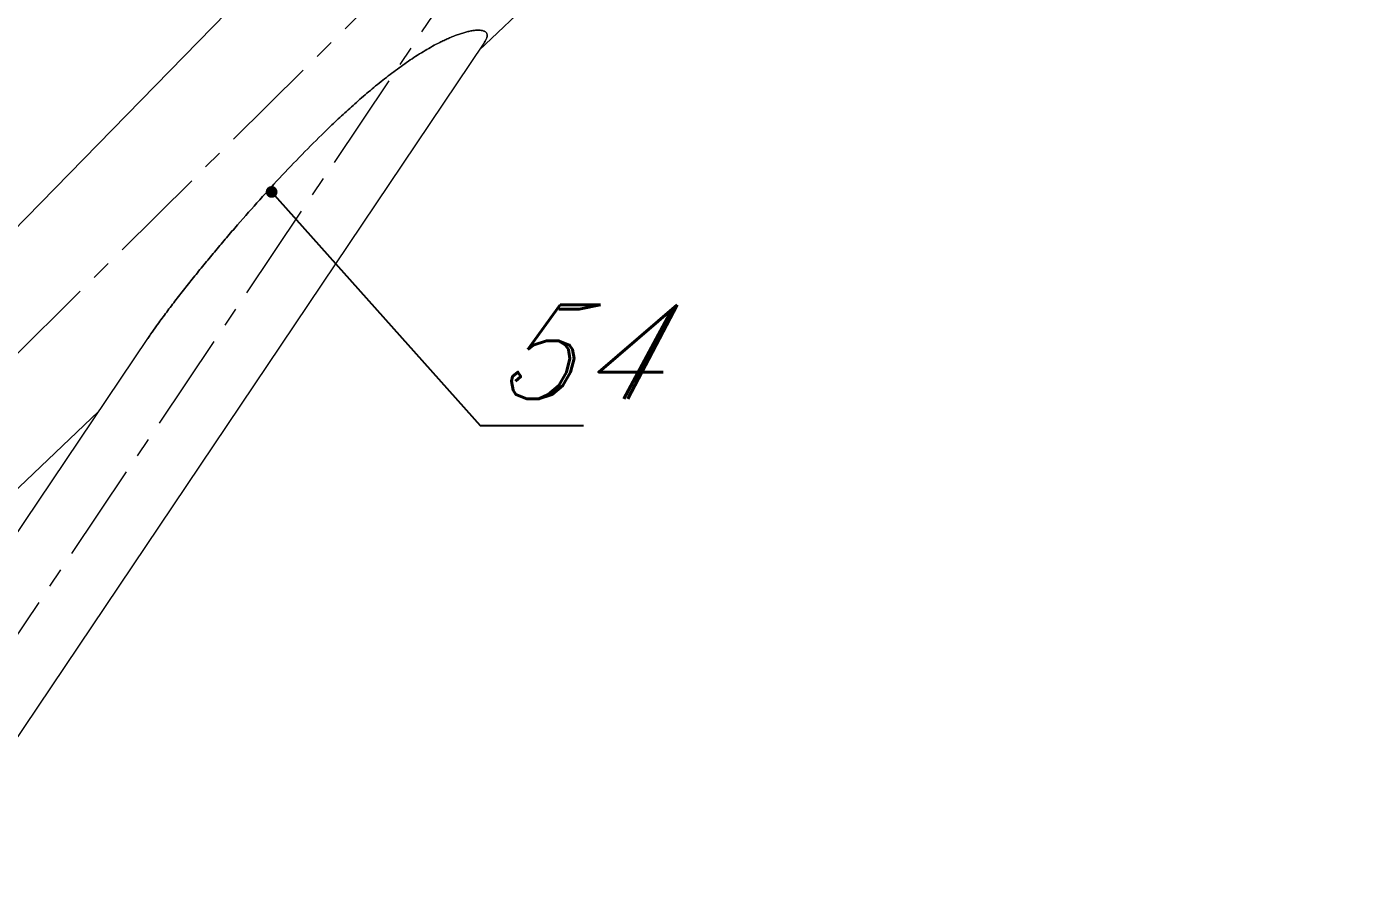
# Model space of a CAD drawing. Header units: inches. Extents: x -350577 to -266477, y -437959 to -377535.
# Drawn here: x -288864 to -284598, y -391039 to -388350 of the extents above; entities that cross this region are included whole.
import ezdxf

# ---------------------------------------------------------------- set-up
doc = ezdxf.new("R2010")
doc.units = ezdxf.units.IN
doc.header["$MEASUREMENT"] = 0
doc.linetypes.add('CENTER', pattern=[2, 1.25, -0.25, 0.25, -0.25])
doc.layers.add('CENTER       (itatec)', color=4, linetype='CENTER', lineweight=9)
doc.layers.add('ORGINAL (itatec)', color=3, linetype='Continuous', lineweight=9)
doc.styles.add('Geniso', font='geniso.shx', dxfattribs={"oblique": 15})
doc.dimstyles.new('scale 1b100', dxfattribs={"dimscale": 100, "dimtxt": 3, "dimasz": 2.5, "dimexe": 1, "dimexo": 1, "dimgap": 1, "dimtad": 1, "dimdec": 0, "dimzin": 0, "dimdsep": 46, "dimtxsty": 'Geniso', "dimcen": 0, "dimclrd": 1, "dimclre": 1, "dimclrt": 7, "dimadec": 0, "dimazin": 0, "dimtfac": 1, "dimtdec": 0, "dimtmove": 0, "dimatfit": 3, "dimfxl": 0.75, "dimtolj": 1, "dimtzin": 0, "dimarcsym": 0})

msp = doc.modelspace()

# ---------------------------------------------------------------- linework, layer by layer
at = {"layer": 'CENTER       (itatec)', "ltscale": 250}
for points in [[(-293131.3, -394810.7), (-293131.3, -393930.6, -0.22693), (-292822.1, -393284.3), (-286197.3, -386715.8, -0.121189), (-285574.7, -386386.5), (-279619.5, -384303, 0.093142), (-278642.9, -383740.8), (-275878.1, -381973.7)], [(-290797.6, -396580.6), (-290797.6, -395684, -0.075825), (-290730.9, -395247.2), (-289635.9, -391447.8, -0.071032), (-289556.9, -391272.2), (-287159.8, -387700.5)]]:
    msp.add_lwpolyline(points, format="xyb", dxfattribs=at)
at = {"layer": 'ORGINAL (itatec)', "extrusion": (1.66533e-16, 0.816497, 0.57735)}
for p, q in [((-289730.9, -389842.6), (-287397.9, -387453.8)), ((-287424.1, -388424.2), (-286916.6, -387942.2)), ((-289389.2, -391348.9), (-287408.9, -388401.5)), ((-289691.3, -391145.9), (-288479.4, -389342.1)), ((-289337.6, -390241.5), (-288635.8, -389575))]:
    msp.add_line(p, q, dxfattribs=at)
at = {"layer": 'ORGINAL (itatec)'}
for points, knots in [([(-287408.9, -388401.5), (-287407.6, -388399.6), (-287406.4, -388397.6), (-287404.4, -388394.3), (-287403.7, -388392.9), (-287402.2, -388390), (-287401.6, -388388.6), (-287400.5, -388385.8), (-287400.1, -388384.4), (-287399.4, -388381.7), (-287399.1, -388380.4), (-287398.9, -388377.8), (-287398.9, -388376.6), (-287399.1, -388374.3), (-287399.3, -388373.2), (-287400.1, -388371.2), (-287400.5, -388370.2), (-287401.7, -388368.4), (-287402.4, -388367.6), (-287404, -388366.1), (-287404.9, -388365.4), (-287407, -388364.2), (-287408.2, -388363.6), (-287410.7, -388362.6), (-287412.2, -388362.2), (-287415.2, -388361.4), (-287416.8, -388361.1), (-287420.2, -388360.7), (-287422, -388360.5), (-287425.8, -388360.4), (-287427.7, -388360.4), (-287431.7, -388360.5), (-287433.8, -388360.6), (-287437.9, -388361), (-287440, -388361.2), (-287445.9, -388362), (-287449.9, -388362.7), (-287458.1, -388364.3), (-287462.4, -388365.3), (-287471.2, -388367.7), (-287475.7, -388369), (-287484.9, -388371.9), (-287489.6, -388373.5), (-287498.9, -388376.8), (-287503.7, -388378.7), (-287513.1, -388382.5), (-287517.8, -388384.4), (-287527.1, -388388.6), (-287531.8, -388390.7), (-287540.8, -388395), (-287545.3, -388397.2), (-287557.5, -388403.3), (-287565.3, -388407.4), (-287581, -388416.1), (-287588.8, -388420.6), (-287604.6, -388430), (-287612.4, -388434.8), (-287628.1, -388444.8), (-287636, -388450), (-287651.6, -388460.6), (-287659.5, -388466), (-287675.1, -388477.1), (-287682.9, -388482.7), (-287698.4, -388494.2), (-287706.1, -388500.1), (-287721.5, -388512), (-287729.2, -388518), (-287752.1, -388536.3), (-287767.2, -388548.8), (-287796.9, -388574.1), (-287811.6, -388586.9), (-287840.3, -388612.6), (-287854.3, -388625.5), (-287881.8, -388651.1), (-287895.1, -388663.8), (-287931.6, -388699.1), (-287955.4, -388722.8), (-288003.2, -388771.5), (-288027.2, -388796.6), (-288075.1, -388847.7), (-288099.1, -388873.9), (-288146.7, -388926.8), (-288170.4, -388953.6), (-288205.5, -388994), (-288217.1, -389007.6), (-288240.2, -389034.7), (-288251.6, -389048.2), (-288274.3, -389075.4), (-288285.6, -389088.9), (-288307.8, -389116), (-288318.8, -389129.6), (-288340.6, -389156.5), (-288351.3, -389170), (-288372.4, -389196.8), (-288382.8, -389210.1), (-288398.1, -389230), (-288403.1, -389236.6), (-288413.1, -389249.8), (-288418, -389256.4), (-288427.8, -389269.5), (-288432.6, -389276.1), (-288442.2, -389289.1), (-288446.9, -389295.6), (-288457.6, -389310.6), (-288464, -389319.6), (-288473.4, -389333.3), (-288476.4, -389337.7), (-288479.4, -389342.1)], [541.945938, 541.945938, 541.945938, 541.945938, 552.65243, 552.65243, 560.859909, 560.859909, 569.067387, 569.067387, 577.274866, 577.274866, 585.482344, 585.482344, 593.689823, 593.689823, 601.897302, 601.897302, 610.10478, 610.10478, 618.312259, 618.312259, 626.519738, 626.519738, 634.727216, 634.727216, 642.934695, 642.934695, 651.142173, 651.142173, 659.349652, 659.349652, 667.557131, 667.557131, 675.764609, 675.764609, 683.972088, 683.972088, 699.027079, 699.027079, 714.08207, 714.08207, 729.137061, 729.137061, 744.192052, 744.192052, 759.247042, 759.247042, 774.302033, 774.302033, 789.357024, 789.357024, 804.412015, 804.412015, 831.425297, 831.425297, 858.438578, 858.438578, 885.451859, 885.451859, 912.465141, 912.465141, 939.478422, 939.478422, 966.491704, 966.491704, 993.504985, 993.504985, 1020.518267, 1020.518267, 1074.544829, 1074.544829, 1128.571392, 1128.571392, 1182.597955, 1182.597955, 1236.624518, 1236.624518, 1334.989943, 1334.989943, 1433.355368, 1433.355368, 1531.720793, 1531.720793, 1630.086218, 1630.086218, 1679.268931, 1679.268931, 1728.451643, 1728.451643, 1777.634356, 1777.634356, 1826.817069, 1826.817069, 1875.999781, 1875.999781, 1925.182494, 1925.182494, 1949.77385, 1949.77385, 1974.365206, 1974.365206, 1998.956563, 1998.956563, 2023.547919, 2023.547919, 2056.227678, 2056.227678, 2071.77944, 2071.77944, 2071.77944, 2071.77944]), ([(-288479.4, -389342.1), (-288476.4, -389337.7), (-288473.4, -389333.3), (-288464, -389319.6), (-288457.6, -389310.6), (-288446.9, -389295.6), (-288442.2, -389289.1), (-288432.6, -389276.1), (-288427.8, -389269.5), (-288418, -389256.4), (-288413.1, -389249.8), (-288403.1, -389236.6), (-288398.1, -389230), (-288382.8, -389210.1), (-288372.4, -389196.8), (-288351.3, -389170), (-288340.6, -389156.5), (-288318.8, -389129.6), (-288307.8, -389116), (-288285.6, -389088.9), (-288274.3, -389075.4), (-288251.6, -389048.2), (-288240.2, -389034.7), (-288217.1, -389007.6), (-288205.5, -388994), (-288170.4, -388953.6), (-288146.7, -388926.8), (-288099.1, -388873.9), (-288075.1, -388847.7), (-288027.2, -388796.6), (-288003.2, -388771.5), (-287955.4, -388722.8), (-287931.6, -388699.1), (-287895.1, -388663.8), (-287881.8, -388651.1), (-287854.3, -388625.5), (-287840.3, -388612.6), (-287811.6, -388586.9), (-287796.9, -388574.1), (-287767.2, -388548.8), (-287752.1, -388536.3), (-287729.2, -388518), (-287721.5, -388512), (-287706.1, -388500.1), (-287698.4, -388494.2), (-287682.9, -388482.7), (-287675.1, -388477.1), (-287659.5, -388466), (-287651.6, -388460.6), (-287636, -388450), (-287628.1, -388444.8), (-287612.4, -388434.8), (-287604.6, -388430), (-287588.8, -388420.6), (-287581, -388416.1), (-287565.3, -388407.4), (-287557.5, -388403.3), (-287545.3, -388397.2), (-287540.8, -388395), (-287531.8, -388390.7), (-287527.1, -388388.6), (-287517.8, -388384.4), (-287513.1, -388382.5), (-287503.7, -388378.7), (-287498.9, -388376.8), (-287489.6, -388373.5), (-287484.9, -388371.9), (-287475.7, -388369), (-287471.2, -388367.7), (-287462.4, -388365.3), (-287458.1, -388364.3), (-287449.9, -388362.7), (-287445.9, -388362), (-287440, -388361.2), (-287437.9, -388361), (-287433.8, -388360.6), (-287431.7, -388360.5), (-287427.7, -388360.4), (-287425.8, -388360.4), (-287422, -388360.5), (-287420.2, -388360.7), (-287416.8, -388361.1), (-287415.2, -388361.4), (-287412.2, -388362.2), (-287410.7, -388362.6), (-287408.2, -388363.6), (-287407, -388364.2), (-287404.9, -388365.4), (-287404, -388366.1), (-287402.4, -388367.6), (-287401.7, -388368.4), (-287400.5, -388370.2), (-287400.1, -388371.2), (-287399.3, -388373.2), (-287399.1, -388374.3), (-287398.9, -388376.6), (-287398.9, -388377.8), (-287399.1, -388380.4), (-287399.4, -388381.7), (-287400.1, -388384.4), (-287400.5, -388385.8), (-287401.6, -388388.6), (-287402.2, -388390), (-287403.7, -388392.9), (-287404.4, -388394.3), (-287406.4, -388397.6), (-287407.6, -388399.6), (-287408.9, -388401.5)], [1077.620234, 1077.620234, 1077.620234, 1077.620234, 1093.171996, 1093.171996, 1125.851755, 1125.851755, 1150.443111, 1150.443111, 1175.034468, 1175.034468, 1199.625824, 1199.625824, 1224.21718, 1224.21718, 1273.399893, 1273.399893, 1322.582605, 1322.582605, 1371.765318, 1371.765318, 1420.94803, 1420.94803, 1470.130743, 1470.130743, 1519.313456, 1519.313456, 1617.678881, 1617.678881, 1716.044306, 1716.044306, 1814.409731, 1814.409731, 1912.775156, 1912.775156, 1966.801719, 1966.801719, 2020.828282, 2020.828282, 2074.854845, 2074.854845, 2128.881407, 2128.881407, 2155.894689, 2155.894689, 2182.90797, 2182.90797, 2209.921252, 2209.921252, 2236.934533, 2236.934533, 2263.947815, 2263.947815, 2290.961096, 2290.961096, 2317.974377, 2317.974377, 2344.987659, 2344.987659, 2360.04265, 2360.04265, 2375.097641, 2375.097641, 2390.152631, 2390.152631, 2405.207622, 2405.207622, 2420.262613, 2420.262613, 2435.317604, 2435.317604, 2450.372595, 2450.372595, 2465.427586, 2465.427586, 2473.635065, 2473.635065, 2481.842543, 2481.842543, 2490.050022, 2490.050022, 2498.257501, 2498.257501, 2506.464979, 2506.464979, 2514.672458, 2514.672458, 2522.879936, 2522.879936, 2531.087415, 2531.087415, 2539.294894, 2539.294894, 2547.502372, 2547.502372, 2555.709851, 2555.709851, 2563.91733, 2563.91733, 2572.124808, 2572.124808, 2580.332287, 2580.332287, 2588.539765, 2588.539765, 2596.747244, 2596.747244, 2607.453736, 2607.453736, 2607.453736, 2607.453736])]:
    msp.add_open_spline(points, degree=3, knots=knots, dxfattribs=at)

# ---------------------------------------------------------------- texts
at = {"layer": 'ORGINAL (itatec)', "color": 7, "insert": (-287092.7, -389384.8), "char_height": 300, "attachment_point": 5, "style": 'Geniso'}
msp.add_mtext('{\\Fitalic|c0;54}', dxfattribs=at)

# ---------------------------------------------------------------- leaders
at = {"layer": 'ORGINAL (itatec)'}
msp.add_leader([(-288085.1, -388875.5), (-287421.3, -389619.4), (-287092.7, -389619.4)], dimstyle='scale 1b100', override={"dimasz": 1.5, "dimldrblk": 'DotSmall'}, dxfattribs=at)

doc.saveas('drawing.dxf')
